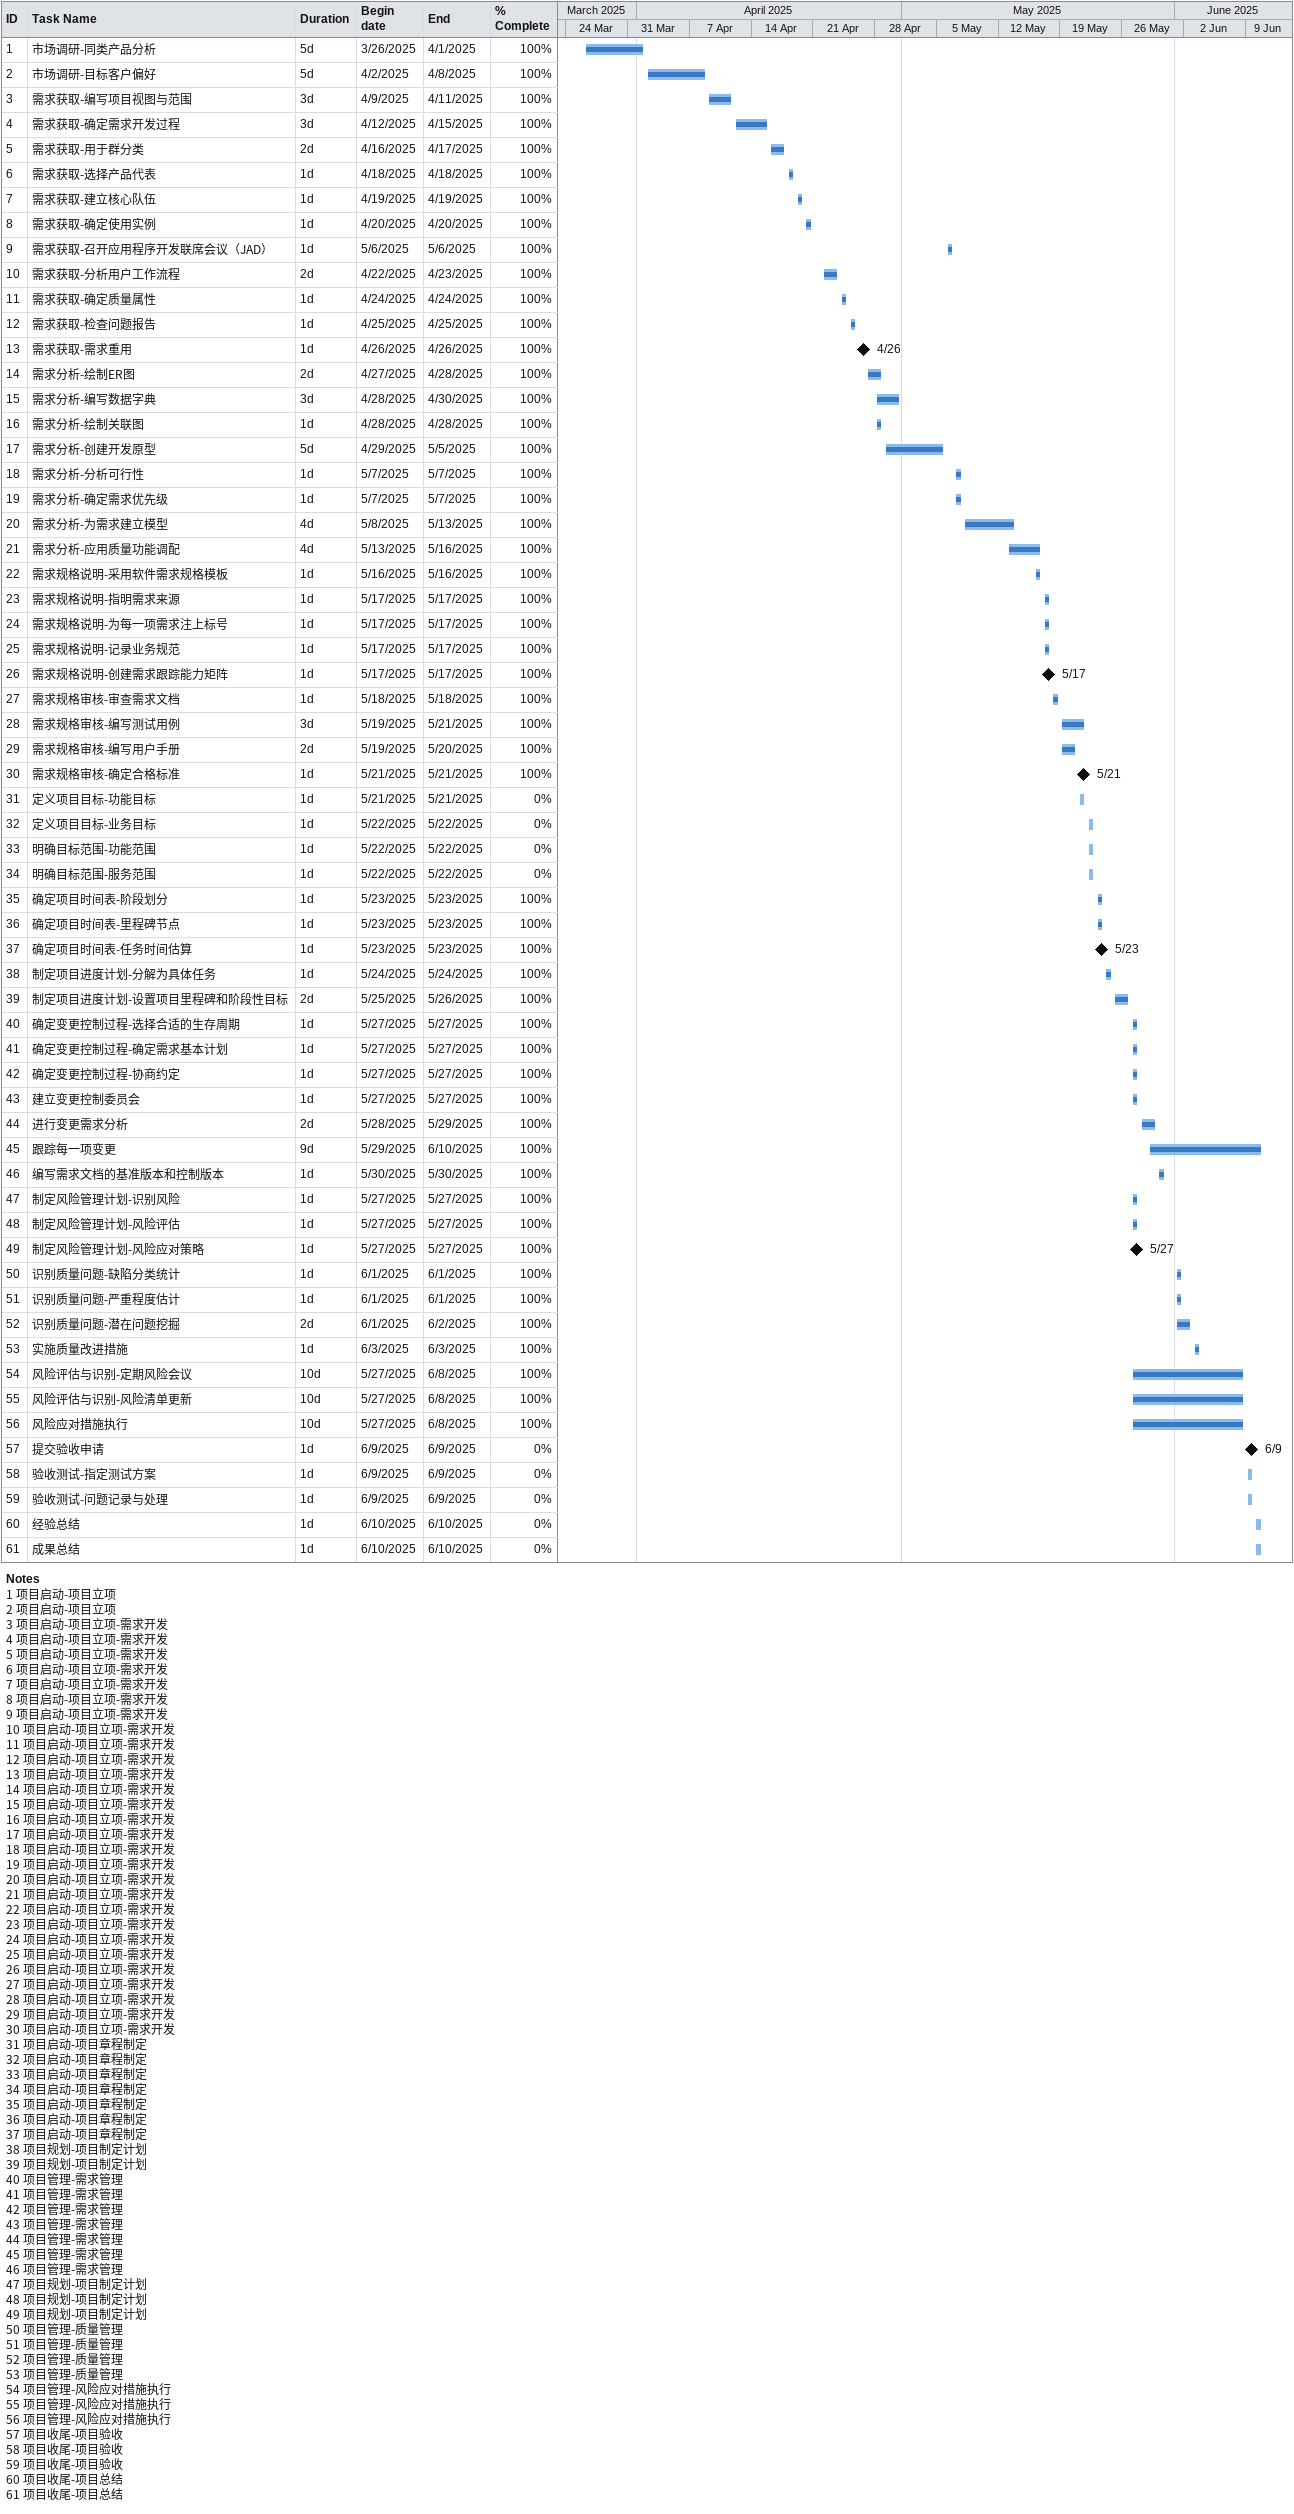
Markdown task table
| ID | Task | Duration | Start | Finish | % complete |
|---|---|---|---|---|---|
| 1 | 市场调研-同类产品分析 | 5d | 2025-03-26 | 2025-04-01 | 100 |
| 2 | 市场调研-目标客户偏好 | 5d | 2025-04-02 | 2025-04-08 | 100 |
| 3 | 需求获取-编写项目视图与范围 | 3d | 2025-04-09 | 2025-04-11 | 100 |
| 4 | 需求获取-确定需求开发过程 | 3d | 2025-04-12 | 2025-04-15 | 100 |
| 5 | 需求获取-用于群分类 | 2d | 2025-04-16 | 2025-04-17 | 100 |
| 6 | 需求获取-选择产品代表 | 1d | 2025-04-18 | 2025-04-18 | 100 |
| 7 | 需求获取-建立核心队伍 | 1d | 2025-04-19 | 2025-04-19 | 100 |
| 8 | 需求获取-确定使用实例 | 1d | 2025-04-20 | 2025-04-20 | 100 |
| 9 | 需求获取-召开应用程序开发联席会议（JAD） | 1d | 2025-05-06 | 2025-05-06 | 100 |
| 10 | 需求获取-分析用户工作流程 | 2d | 2025-04-22 | 2025-04-23 | 100 |
| 11 | 需求获取-确定质量属性 | 1d | 2025-04-24 | 2025-04-24 | 100 |
| 12 | 需求获取-检查问题报告 | 1d | 2025-04-25 | 2025-04-25 | 100 |
| 13 | 需求获取-需求重用 | 1d | 2025-04-26 | 2025-04-26 | 100 |
| 14 | 需求分析-绘制ER图 | 2d | 2025-04-27 | 2025-04-28 | 100 |
| 15 | 需求分析-编写数据字典 | 3d | 2025-04-28 | 2025-04-30 | 100 |
| 16 | 需求分析-绘制关联图 | 1d | 2025-04-28 | 2025-04-28 | 100 |
| 17 | 需求分析-创建开发原型 | 5d | 2025-04-29 | 2025-05-05 | 100 |
| 18 | 需求分析-分析可行性 | 1d | 2025-05-07 | 2025-05-07 | 100 |
| 19 | 需求分析-确定需求优先级 | 1d | 2025-05-07 | 2025-05-07 | 100 |
| 20 | 需求分析-为需求建立模型 | 4d | 2025-05-08 | 2025-05-13 | 100 |
| 21 | 需求分析-应用质量功能调配 | 4d | 2025-05-13 | 2025-05-16 | 100 |
| 22 | 需求规格说明-采用软件需求规格模板 | 1d | 2025-05-16 | 2025-05-16 | 100 |
| 23 | 需求规格说明-指明需求来源 | 1d | 2025-05-17 | 2025-05-17 | 100 |
| 24 | 需求规格说明-为每一项需求注上标号 | 1d | 2025-05-17 | 2025-05-17 | 100 |
| 25 | 需求规格说明-记录业务规范 | 1d | 2025-05-17 | 2025-05-17 | 100 |
| 26 | 需求规格说明-创建需求跟踪能力矩阵 | 1d | 2025-05-17 | 2025-05-17 | 100 |
| 27 | 需求规格审核-审查需求文档 | 1d | 2025-05-18 | 2025-05-18 | 100 |
| 28 | 需求规格审核-编写测试用例 | 3d | 2025-05-19 | 2025-05-21 | 100 |
| 29 | 需求规格审核-编写用户手册 | 2d | 2025-05-19 | 2025-05-20 | 100 |
| 30 | 需求规格审核-确定合格标准 | 1d | 2025-05-21 | 2025-05-21 | 100 |
| 31 | 定义项目目标-功能目标 | 1d | 2025-05-21 | 2025-05-21 | 0 |
| 32 | 定义项目目标-业务目标 | 1d | 2025-05-22 | 2025-05-22 | 0 |
| 33 | 明确目标范围-功能范围 | 1d | 2025-05-22 | 2025-05-22 | 0 |
| 34 | 明确目标范围-服务范围 | 1d | 2025-05-22 | 2025-05-22 | 0 |
| 35 | 确定项目时间表-阶段划分 | 1d | 2025-05-23 | 2025-05-23 | 100 |
| 36 | 确定项目时间表-里程碑节点 | 1d | 2025-05-23 | 2025-05-23 | 100 |
| 37 | 确定项目时间表-任务时间估算 | 1d | 2025-05-23 | 2025-05-23 | 100 |
| 38 | 制定项目进度计划-分解为具体任务 | 1d | 2025-05-24 | 2025-05-24 | 100 |
| 39 | 制定项目进度计划-设置项目里程碑和阶段性目标 | 2d | 2025-05-25 | 2025-05-26 | 100 |
| 40 | 确定变更控制过程-选择合适的生存周期 | 1d | 2025-05-27 | 2025-05-27 | 100 |
| 41 | 确定变更控制过程-确定需求基本计划 | 1d | 2025-05-27 | 2025-05-27 | 100 |
| 42 | 确定变更控制过程-协商约定 | 1d | 2025-05-27 | 2025-05-27 | 100 |
| 43 | 建立变更控制委员会 | 1d | 2025-05-27 | 2025-05-27 | 100 |
| 44 | 进行变更需求分析 | 2d | 2025-05-28 | 2025-05-29 | 100 |
| 45 | 跟踪每一项变更 | 9d | 2025-05-29 | 2025-06-10 | 100 |
| 46 | 编写需求文档的基准版本和控制版本 | 1d | 2025-05-30 | 2025-05-30 | 100 |
| 47 | 制定风险管理计划-识别风险 | 1d | 2025-05-27 | 2025-05-27 | 100 |
| 48 | 制定风险管理计划-风险评估 | 1d | 2025-05-27 | 2025-05-27 | 100 |
| 49 | 制定风险管理计划-风险应对策略 | 1d | 2025-05-27 | 2025-05-27 | 100 |
| 50 | 识别质量问题-缺陷分类统计 | 1d | 2025-06-01 | 2025-06-01 | 100 |
| 51 | 识别质量问题-严重程度估计 | 1d | 2025-06-01 | 2025-06-01 | 100 |
| 52 | 识别质量问题-潜在问题挖掘 | 2d | 2025-06-01 | 2025-06-02 | 100 |
| 53 | 实施质量改进措施 | 1d | 2025-06-03 | 2025-06-03 | 100 |
| 54 | 风险评估与识别-定期风险会议 | 10d | 2025-05-27 | 2025-06-08 | 100 |
| 55 | 风险评估与识别-风险清单更新 | 10d | 2025-05-27 | 2025-06-08 | 100 |
| 56 | 风险应对措施执行 | 10d | 2025-05-27 | 2025-06-08 | 100 |
| 57 | 提交验收申请 | 1d | 2025-06-09 | 2025-06-09 | 0 |
| 58 | 验收测试-指定测试方案 | 1d | 2025-06-09 | 2025-06-09 | 0 |
| 59 | 验收测试-问题记录与处理 | 1d | 2025-06-09 | 2025-06-09 | 0 |
| 60 | 经验总结 | 1d | 2025-06-10 | 2025-06-10 | 0 |
| 61 | 成果总结 | 1d | 2025-06-10 | 2025-06-10 | 0 |

Notes
- 1: 项目启动-项目立项
- 2: 项目启动-项目立项
- 3: 项目启动-项目立项-需求开发
- 4: 项目启动-项目立项-需求开发
- 5: 项目启动-项目立项-需求开发
- 6: 项目启动-项目立项-需求开发
- 7: 项目启动-项目立项-需求开发
- 8: 项目启动-项目立项-需求开发
- 9: 项目启动-项目立项-需求开发
- 10: 项目启动-项目立项-需求开发
- 11: 项目启动-项目立项-需求开发
- 12: 项目启动-项目立项-需求开发
- 13: 项目启动-项目立项-需求开发
- 14: 项目启动-项目立项-需求开发
- 15: 项目启动-项目立项-需求开发
- 16: 项目启动-项目立项-需求开发
- 17: 项目启动-项目立项-需求开发
- 18: 项目启动-项目立项-需求开发
- 19: 项目启动-项目立项-需求开发
- 20: 项目启动-项目立项-需求开发
- 21: 项目启动-项目立项-需求开发
- 22: 项目启动-项目立项-需求开发
- 23: 项目启动-项目立项-需求开发
- 24: 项目启动-项目立项-需求开发
- 25: 项目启动-项目立项-需求开发
- 26: 项目启动-项目立项-需求开发
- 27: 项目启动-项目立项-需求开发
- 28: 项目启动-项目立项-需求开发
- 29: 项目启动-项目立项-需求开发
- 30: 项目启动-项目立项-需求开发
- 31: 项目启动-项目章程制定
- 32: 项目启动-项目章程制定
- 33: 项目启动-项目章程制定
- 34: 项目启动-项目章程制定
- 35: 项目启动-项目章程制定
- 36: 项目启动-项目章程制定
- 37: 项目启动-项目章程制定
- 38: 项目规划-项目制定计划
- 39: 项目规划-项目制定计划
- 40: 项目管理-需求管理
- 41: 项目管理-需求管理
- 42: 项目管理-需求管理
- 43: 项目管理-需求管理
- 44: 项目管理-需求管理
- 45: 项目管理-需求管理
- 46: 项目管理-需求管理
- 47: 项目规划-项目制定计划
- 48: 项目规划-项目制定计划
- 49: 项目规划-项目制定计划
- 50: 项目管理-质量管理
- 51: 项目管理-质量管理
- 52: 项目管理-质量管理
- 53: 项目管理-质量管理
- 54: 项目管理-风险应对措施执行
- 55: 项目管理-风险应对措施执行
- 56: 项目管理-风险应对措施执行
- 57: 项目收尾-项目验收
- 58: 项目收尾-项目验收
- 59: 项目收尾-项目验收
- 60: 项目收尾-项目总结
- 61: 项目收尾-项目总结
